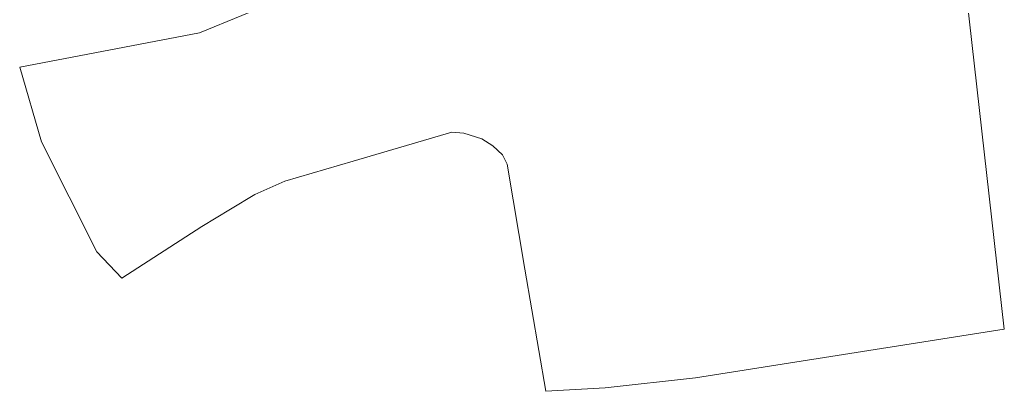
# Model space of a CAD drawing. Header units: metres. Extents: x 1753726 to 1755216, y 5920592 to 5921703.
# Drawn here: x 1755111.06 to 1755124.66, y 5921374.14 to 5921379.26 of the extents above; entities that cross this region are included whole.
import ezdxf

# ---------------------------------------------------------------- set-up
doc = ezdxf.new("R2010")
doc.units = ezdxf.units.M
doc.layers.add('A-FLOR-____-OTLN', color=9, linetype='Continuous', lineweight=9)

# ---------------------------------------------------------------- blocks, each defined once
blk = doc.blocks.new('308492-ARUP-STRW-MOD-1700_rvt-1-X-ARUP-GL-HERNE_BAY_ALIGNMENT')
at = {"layer": 'A-FLOR-____-OTLN'}
for p, q in [((1755113.546, 5921379.086), (1755118.035, 5921380.926)), ((1755118.035, 5921380.926), (1755113.546, 5921379.086)), ((1755124.108, 5921379.82), (1755124.655, 5921375.001)), ((1755124.655, 5921375.001), (1755124.108, 5921379.82)), ((1755111.063, 5921378.612), (1755113.546, 5921379.086)), ((1755113.546, 5921379.086), (1755111.063, 5921378.612)), ((1755111.365, 5921377.583), (1755111.063, 5921378.612)), ((1755111.063, 5921378.612), (1755111.365, 5921377.583)), ((1755117.028, 5921377.715), (1755115.668, 5921377.316)), ((1755115.668, 5921377.316), (1755117.028, 5921377.715)), ((1755117.196, 5921377.701), (1755117.028, 5921377.715)), ((1755117.028, 5921377.715), (1755117.196, 5921377.701)), ((1755117.442, 5921377.623), (1755117.196, 5921377.701)), ((1755117.196, 5921377.701), (1755117.442, 5921377.623)), ((1755112.127, 5921376.063), (1755111.365, 5921377.583)), ((1755111.365, 5921377.583), (1755112.127, 5921376.063)), ((1755117.594, 5921377.525), (1755117.442, 5921377.623)), ((1755117.442, 5921377.623), (1755117.594, 5921377.525)), ((1755117.726, 5921377.401), (1755117.594, 5921377.525)), ((1755117.594, 5921377.525), (1755117.726, 5921377.401)), ((1755117.791, 5921377.273), (1755117.726, 5921377.401)), ((1755117.726, 5921377.401), (1755117.791, 5921377.273)), ((1755115.668, 5921377.316), (1755114.722, 5921377.039)), ((1755114.722, 5921377.039), (1755115.668, 5921377.316)), ((1755118.037, 5921375.827), (1755117.791, 5921377.273)), ((1755117.791, 5921377.273), (1755118.037, 5921375.827)), ((1755114.722, 5921377.039), (1755114.307, 5921376.853)), ((1755114.307, 5921376.853), (1755114.722, 5921377.039)), ((1755114.307, 5921376.853), (1755113.975, 5921376.653)), ((1755113.975, 5921376.653), (1755114.307, 5921376.853)), ((1755113.975, 5921376.653), (1755113.578, 5921376.412)), ((1755113.578, 5921376.412), (1755113.975, 5921376.653)), ((1755113.578, 5921376.412), (1755112.471, 5921375.7)), ((1755112.471, 5921375.7), (1755113.578, 5921376.412)), ((1755112.471, 5921375.7), (1755112.127, 5921376.063)), ((1755112.127, 5921376.063), (1755112.471, 5921375.7)), ((1755118.324, 5921374.143), (1755118.037, 5921375.827)), ((1755118.037, 5921375.827), (1755118.324, 5921374.143)), ((1755124.655, 5921375.001), (1755120.39, 5921374.33)), ((1755120.39, 5921374.33), (1755124.655, 5921375.001)), ((1755120.39, 5921374.33), (1755119.146, 5921374.188)), ((1755119.146, 5921374.188), (1755120.39, 5921374.33)), ((1755119.146, 5921374.188), (1755118.324, 5921374.143)), ((1755118.324, 5921374.143), (1755119.146, 5921374.188))]:
    blk.add_line(p, q, dxfattribs=at)

msp = doc.modelspace()

# ---------------------------------------------------------------- block references
msp.add_blockref('308492-ARUP-STRW-MOD-1700_rvt-1-X-ARUP-GL-HERNE_BAY_ALIGNMENT', (0, 0))

doc.saveas('drawing.dxf')
